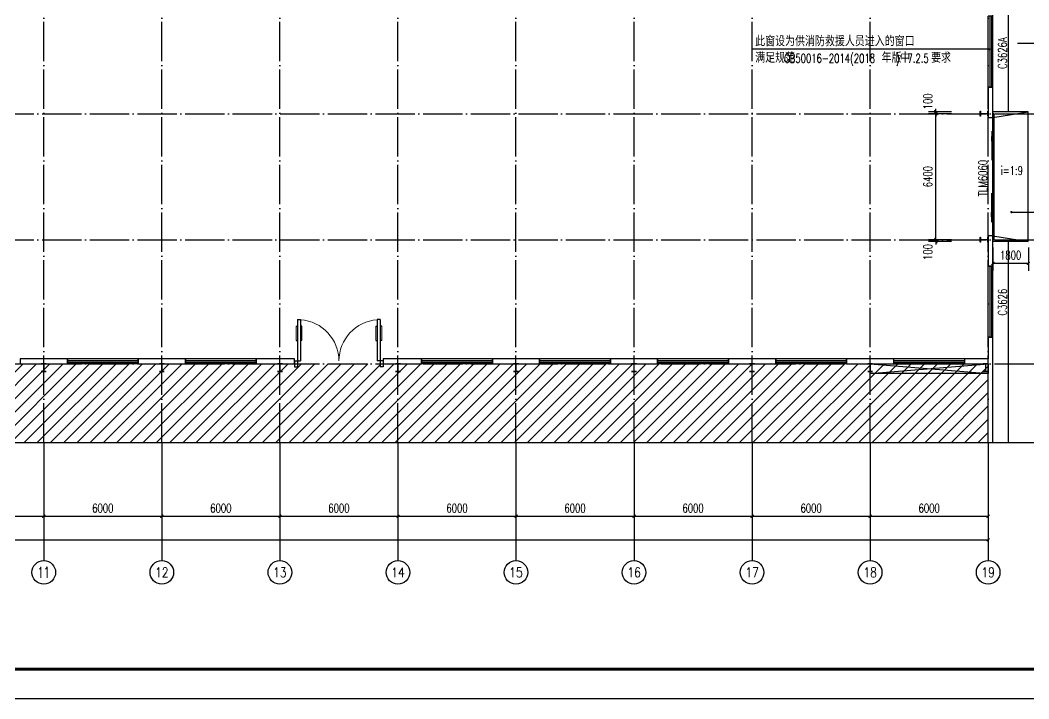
# Model space of a CAD drawing. Extents: x 1900113 to 2270874, y 17288394 to 17931430.
# Drawn here: x 2192724 to 2243989, y 17742352 to 17776825 of the extents above; entities that cross this region are included whole.
import ezdxf
from ezdxf.enums import TextEntityAlignment as Align

# ---------------------------------------------------------------- set-up
doc = ezdxf.new("R2010")
doc.units = 0
doc.header["$LTSCALE"] = 1000
doc.header["$MEASUREMENT"] = 0
doc.linetypes.add('DOTE', pattern=[2.42, 2, -0.2, 0.02, -0.2])
doc.layers.get('Defpoints').update_dxf_attribs({"color": 250})
for name, color, linetype in [('AXIS_TEXT', 7, 'Continuous'), ('AXIS_内部', 151, 'Continuous'), ('AXIS_外部', 171, 'Continuous'), ('COLUMN', 2, 'Continuous'), ('DIM_LEAD', 145, 'Continuous'), ('DIM_SYMB', 165, 'Continuous'), ('DOTE', 1, 'DOTE'), ('GROUND', 150, 'Continuous'), ('PUB_TEXT', 7, 'Continuous'), ('TK', 4, 'Continuous'), ('WALL-PARAPET', 6, 'Continuous'), ('WINDOW', 140, 'Continuous'), ('WINDOW_TEXT', 7, 'Continuous'), ('标高', 83, 'Continuous')]:
    doc.layers.add(name, color=color, linetype=linetype)
doc.styles.add('_TCH_AXIS', font='COMPLEX', dxfattribs={"bigfont": 'GBCBIG'})
doc.styles.add('_TCH_DIM', font='SIMPLEX', dxfattribs={"bigfont": 'GBCBIG'})
doc.styles.add('_TCH_DIM_T3', font='SIMPLEX', dxfattribs={"width": 0.705882, "bigfont": 'GBCBIG'})
doc.styles.add('_TCH_WINDOW', font='SIMPLEX', dxfattribs={"height": 3.5, "bigfont": 'GBCBIG'})
doc.styles.add('COMPLEX', font='COMPLEX')
doc.dimstyles.new('_TCH_ARCH&&150', dxfattribs={"dimtxt": 446.25, "dimasz": 150, "dimexe": 375, "dimexo": 450, "dimgap": 189.375, "dimtad": 1, "dimdec": 0, "dimzin": 0, "dimdsep": 46, "dimtxsty": '_TCH_DIM_T3', "dimblk": 'ARCHTICK', "dimcen": 0.09, "dimclrt": 7, "dimazin": 2, "dimtfac": 1, "dimtdec": 0, "dimtix": 1, "dimtmove": 2, "dimatfit": 3, "dimfxl": 0, "dimtolj": 1, "dimtzin": 0, "dimarcsym": 0})

# ---------------------------------------------------------------- blocks, each defined once
blk = doc.blocks.new('A$C3ACC4A1C')
at = {"layer": 'COLUMN'}
h = blk.add_hatch(color=256, dxfattribs=at)
h.paths.add_polyline_path([(125, 400), (0, 400), (0, 388), (120, 388), (120, 200), (125, 200)])
h.paths.add_polyline_path([(250, 400), (125, 400), (125, 200), (130, 200), (130, 388), (250, 388)])
h.paths.add_polyline_path([(250, 12), (130, 12), (130, 200), (125, 200), (125, 0), (250, 0)])
h.paths.add_polyline_path([(125, 200), (120, 200), (120, 12), (0, 12), (0, 0), (125, 0)])
blk.add_lwpolyline([(0, 0), (0, 12), (120, 12), (120, 388), (0, 388), (0, 400), (250, 400), (250, 388), (130, 388), (130, 12), (250, 12), (250, 0)], close=True, dxfattribs=at)
blk = doc.blocks.new('GeYuanFrame_52371686', base_point=(20.09, 4.53))
at = {"layer": 'TK'}
blk.add_lwpolyline([(20.09, 4.53), (20.09, 598.53), (1071.09, 598.53), (1071.09, 4.53)], close=True, dxfattribs=at)
at = {"layer": 'TK', "const_width": 1}
blk.add_lwpolyline([(45.09, 588.53), (1061.09, 588.53), (1061.09, 14.53), (45.09, 14.53)], close=True, dxfattribs=at)
blk = doc.blocks.new('_ArchTick')
at = {"color": 0, "linetype": 'ByBlock', "const_width": 0.4}
blk.add_lwpolyline([(-0.5, -0.5), (0.5, 0.5)], dxfattribs=at)
blk = doc.blocks.new('*D236')
at = {"layer": 'AXIS_内部', "color": 0, "lineweight": -2}
for p, q in [((2242164, 17765275), (2242164, 17764100)), ((2243964, 17765275), (2243964, 17764100)), ((2242164, 17764475), (2243964, 17764475))]:
    blk.add_line(p, q, dxfattribs=at)
at = {"layer": 'Defpoints', "color": 0}
for p in [(2242164, 17765725), (2243964, 17765725), (2243964, 17764475)]:
    blk.add_point(p, dxfattribs=at)
at = {"layer": 'AXIS_内部', "color": 0, "lineweight": -2, "xscale": 150, "yscale": 150, "zscale": 150, "rotation": 180}
blk.add_blockref('_ArchTick', (2242164, 17764475), dxfattribs=at)
at = {"layer": 'AXIS_内部', "color": 0, "lineweight": -2, "xscale": 150, "yscale": 150, "zscale": 150}
blk.add_blockref('_ArchTick', (2243964, 17764475), dxfattribs=at)
at = {"layer": 'AXIS_内部', "color": 7, "insert": (2243064, 17764888), "char_height": 446.2, "attachment_point": 5, "style": '_TCH_DIM_T3'}
blk.add_mtext('\\A1;1800', dxfattribs=at)
blk = doc.blocks.new('*D238')
at = {"layer": 'AXIS_内部', "color": 0, "lineweight": -2}
for p, q in [((2239264, 17772175), (2239264, 17772325)), ((2240064, 17772175), (2238889, 17772175)), ((2240064, 17772075), (2238889, 17772075)), ((2239264, 17772075), (2239264, 17772175)), ((2239264, 17772075), (2239264, 17771925))]:
    blk.add_line(p, q, dxfattribs=at)
at = {"layer": 'Defpoints', "color": 0}
for p in [(2239264, 17772175), (2240514, 17772175), (2240514, 17772075)]:
    blk.add_point(p, dxfattribs=at)
at = {"layer": 'AXIS_内部', "color": 0, "lineweight": -2, "xscale": 150, "yscale": 150, "zscale": 150}
for p, rotation in [((2239264, 17772175), 270), ((2239264, 17772075), 90)]:
    blk.add_blockref('_ArchTick', p, dxfattribs=dict(at, rotation=rotation))
at = {"layer": 'AXIS_内部', "color": 7, "insert": (2238851, 17772700), "char_height": 446.2, "attachment_point": 5, "rotation": 90, "style": '_TCH_DIM_T3'}
blk.add_mtext('\\A1;100', dxfattribs=at)
blk = doc.blocks.new('*D239')
at = {"layer": 'AXIS_内部', "color": 0, "lineweight": -2}
for p, q in [((2240064, 17772075), (2238889, 17772075)), ((2239264, 17765675), (2239264, 17772075)), ((2240064, 17765675), (2238889, 17765675))]:
    blk.add_line(p, q, dxfattribs=at)
at = {"layer": 'Defpoints', "color": 0}
for p in [(2239264, 17772075), (2240514, 17772075), (2240514, 17765675)]:
    blk.add_point(p, dxfattribs=at)
at = {"layer": 'AXIS_内部', "color": 0, "lineweight": -2, "xscale": 150, "yscale": 150, "zscale": 150}
for p, rotation in [((2239264, 17772075), 90), ((2239264, 17765675), 270)]:
    blk.add_blockref('_ArchTick', p, dxfattribs=dict(at, rotation=rotation))
at = {"layer": 'AXIS_内部', "color": 7, "insert": (2238851, 17768875), "char_height": 446.2, "attachment_point": 5, "rotation": 90, "style": '_TCH_DIM_T3'}
blk.add_mtext('\\A1;6400', dxfattribs=at)
blk = doc.blocks.new('*D240')
at = {"layer": 'AXIS_内部', "color": 0, "lineweight": -2}
for p, q in [((2240064, 17765675), (2238889, 17765675)), ((2240064, 17765575), (2238889, 17765575)), ((2239264, 17765675), (2239264, 17765825)), ((2239264, 17765575), (2239264, 17765675)), ((2239264, 17765575), (2239264, 17765425))]:
    blk.add_line(p, q, dxfattribs=at)
at = {"layer": 'Defpoints', "color": 0}
for p in [(2239264, 17765675), (2240514, 17765675), (2240514, 17765575)]:
    blk.add_point(p, dxfattribs=at)
at = {"layer": 'AXIS_内部', "color": 0, "lineweight": -2, "xscale": 150, "yscale": 150, "zscale": 150}
for p, rotation in [((2239264, 17765675), 270), ((2239264, 17765575), 90)]:
    blk.add_blockref('_ArchTick', p, dxfattribs=dict(at, rotation=rotation))
at = {"layer": 'AXIS_内部', "color": 7, "insert": (2238851, 17765050), "char_height": 446.2, "attachment_point": 5, "rotation": 90, "style": '_TCH_DIM_T3'}
blk.add_mtext('\\A1;100', dxfattribs=at)
blk = doc.blocks.new('*D615')
at = {"layer": 'AXIS_外部', "color": 0, "lineweight": -2}
for p, q in [((2187924, 17754925), (2187924, 17751250)), ((2193924, 17754925), (2193924, 17751250)), ((2187924, 17751625), (2193924, 17751625))]:
    blk.add_line(p, q, dxfattribs=at)
at = {"layer": 'Defpoints', "color": 0}
for p in [(2187924, 17755375), (2193924, 17755375), (2193924, 17751625)]:
    blk.add_point(p, dxfattribs=at)
at = {"layer": 'AXIS_外部', "color": 0, "lineweight": -2, "xscale": 150, "yscale": 150, "zscale": 150, "rotation": 180}
blk.add_blockref('_ArchTick', (2187924, 17751625), dxfattribs=at)
at = {"layer": 'AXIS_外部', "color": 0, "lineweight": -2, "xscale": 150, "yscale": 150, "zscale": 150}
blk.add_blockref('_ArchTick', (2193924, 17751625), dxfattribs=at)
at = {"layer": 'AXIS_外部', "color": 7, "insert": (2190924, 17752038), "char_height": 446.2, "attachment_point": 5, "style": '_TCH_DIM_T3'}
blk.add_mtext('\\A1;6000', dxfattribs=at)
blk = doc.blocks.new('*D616')
at = {"layer": 'AXIS_外部', "color": 0, "lineweight": -2}
for p, q in [((2193924, 17754925), (2193924, 17751250)), ((2199924, 17754925), (2199924, 17751250)), ((2193924, 17751625), (2199924, 17751625))]:
    blk.add_line(p, q, dxfattribs=at)
at = {"layer": 'Defpoints', "color": 0}
for p in [(2193924, 17755375), (2199924, 17755375), (2199924, 17751625)]:
    blk.add_point(p, dxfattribs=at)
at = {"layer": 'AXIS_外部', "color": 0, "lineweight": -2, "xscale": 150, "yscale": 150, "zscale": 150, "rotation": 180}
blk.add_blockref('_ArchTick', (2193924, 17751625), dxfattribs=at)
at = {"layer": 'AXIS_外部', "color": 0, "lineweight": -2, "xscale": 150, "yscale": 150, "zscale": 150}
blk.add_blockref('_ArchTick', (2199924, 17751625), dxfattribs=at)
at = {"layer": 'AXIS_外部', "color": 7, "insert": (2196924, 17752038), "char_height": 446.2, "attachment_point": 5, "style": '_TCH_DIM_T3'}
blk.add_mtext('\\A1;6000', dxfattribs=at)
blk = doc.blocks.new('*D617')
at = {"layer": 'AXIS_外部', "color": 0, "lineweight": -2}
for p, q in [((2199924, 17754925), (2199924, 17751250)), ((2205924, 17754925), (2205924, 17751250)), ((2199924, 17751625), (2205924, 17751625))]:
    blk.add_line(p, q, dxfattribs=at)
at = {"layer": 'Defpoints', "color": 0}
for p in [(2199924, 17755375), (2205924, 17755375), (2205924, 17751625)]:
    blk.add_point(p, dxfattribs=at)
at = {"layer": 'AXIS_外部', "color": 0, "lineweight": -2, "xscale": 150, "yscale": 150, "zscale": 150, "rotation": 180}
blk.add_blockref('_ArchTick', (2199924, 17751625), dxfattribs=at)
at = {"layer": 'AXIS_外部', "color": 0, "lineweight": -2, "xscale": 150, "yscale": 150, "zscale": 150}
blk.add_blockref('_ArchTick', (2205924, 17751625), dxfattribs=at)
at = {"layer": 'AXIS_外部', "color": 7, "insert": (2202924, 17752038), "char_height": 446.2, "attachment_point": 5, "style": '_TCH_DIM_T3'}
blk.add_mtext('\\A1;6000', dxfattribs=at)
blk = doc.blocks.new('*D618')
at = {"layer": 'AXIS_外部', "color": 0, "lineweight": -2}
for p, q in [((2205924, 17754925), (2205924, 17751250)), ((2211924, 17754925), (2211924, 17751250)), ((2205924, 17751625), (2211924, 17751625))]:
    blk.add_line(p, q, dxfattribs=at)
at = {"layer": 'Defpoints', "color": 0}
for p in [(2205924, 17755375), (2211924, 17755375), (2211924, 17751625)]:
    blk.add_point(p, dxfattribs=at)
at = {"layer": 'AXIS_外部', "color": 0, "lineweight": -2, "xscale": 150, "yscale": 150, "zscale": 150, "rotation": 180}
blk.add_blockref('_ArchTick', (2205924, 17751625), dxfattribs=at)
at = {"layer": 'AXIS_外部', "color": 0, "lineweight": -2, "xscale": 150, "yscale": 150, "zscale": 150}
blk.add_blockref('_ArchTick', (2211924, 17751625), dxfattribs=at)
at = {"layer": 'AXIS_外部', "color": 7, "insert": (2208924, 17752038), "char_height": 446.2, "attachment_point": 5, "style": '_TCH_DIM_T3'}
blk.add_mtext('\\A1;6000', dxfattribs=at)
blk = doc.blocks.new('*D619')
at = {"layer": 'AXIS_外部', "color": 0, "lineweight": -2}
for p, q in [((2211924, 17754925), (2211924, 17751250)), ((2217924, 17754925), (2217924, 17751250)), ((2211924, 17751625), (2217924, 17751625))]:
    blk.add_line(p, q, dxfattribs=at)
at = {"layer": 'Defpoints', "color": 0}
for p in [(2211924, 17755375), (2217924, 17755375), (2217924, 17751625)]:
    blk.add_point(p, dxfattribs=at)
at = {"layer": 'AXIS_外部', "color": 0, "lineweight": -2, "xscale": 150, "yscale": 150, "zscale": 150, "rotation": 180}
blk.add_blockref('_ArchTick', (2211924, 17751625), dxfattribs=at)
at = {"layer": 'AXIS_外部', "color": 0, "lineweight": -2, "xscale": 150, "yscale": 150, "zscale": 150}
blk.add_blockref('_ArchTick', (2217924, 17751625), dxfattribs=at)
at = {"layer": 'AXIS_外部', "color": 7, "insert": (2214924, 17752038), "char_height": 446.2, "attachment_point": 5, "style": '_TCH_DIM_T3'}
blk.add_mtext('\\A1;6000', dxfattribs=at)
blk = doc.blocks.new('*D620')
at = {"layer": 'AXIS_外部', "color": 0, "lineweight": -2}
for p, q in [((2217924, 17754925), (2217924, 17751250)), ((2223924, 17754925), (2223924, 17751250)), ((2217924, 17751625), (2223924, 17751625))]:
    blk.add_line(p, q, dxfattribs=at)
at = {"layer": 'Defpoints', "color": 0}
for p in [(2217924, 17755375), (2223924, 17755375), (2223924, 17751625)]:
    blk.add_point(p, dxfattribs=at)
at = {"layer": 'AXIS_外部', "color": 0, "lineweight": -2, "xscale": 150, "yscale": 150, "zscale": 150, "rotation": 180}
blk.add_blockref('_ArchTick', (2217924, 17751625), dxfattribs=at)
at = {"layer": 'AXIS_外部', "color": 0, "lineweight": -2, "xscale": 150, "yscale": 150, "zscale": 150}
blk.add_blockref('_ArchTick', (2223924, 17751625), dxfattribs=at)
at = {"layer": 'AXIS_外部', "color": 7, "insert": (2220924, 17752038), "char_height": 446.2, "attachment_point": 5, "style": '_TCH_DIM_T3'}
blk.add_mtext('\\A1;6000', dxfattribs=at)
blk = doc.blocks.new('*D621')
at = {"layer": 'AXIS_外部', "color": 0, "lineweight": -2}
for p, q in [((2223924, 17754925), (2223924, 17751250)), ((2229924, 17754925), (2229924, 17751250)), ((2223924, 17751625), (2229924, 17751625))]:
    blk.add_line(p, q, dxfattribs=at)
at = {"layer": 'Defpoints', "color": 0}
for p in [(2223924, 17755375), (2229924, 17755375), (2229924, 17751625)]:
    blk.add_point(p, dxfattribs=at)
at = {"layer": 'AXIS_外部', "color": 0, "lineweight": -2, "xscale": 150, "yscale": 150, "zscale": 150, "rotation": 180}
blk.add_blockref('_ArchTick', (2223924, 17751625), dxfattribs=at)
at = {"layer": 'AXIS_外部', "color": 0, "lineweight": -2, "xscale": 150, "yscale": 150, "zscale": 150}
blk.add_blockref('_ArchTick', (2229924, 17751625), dxfattribs=at)
at = {"layer": 'AXIS_外部', "color": 7, "insert": (2226924, 17752038), "char_height": 446.2, "attachment_point": 5, "style": '_TCH_DIM_T3'}
blk.add_mtext('\\A1;6000', dxfattribs=at)
blk = doc.blocks.new('*D622')
at = {"layer": 'AXIS_外部', "color": 0, "lineweight": -2}
for p, q in [((2229924, 17754925), (2229924, 17751250)), ((2235924, 17754925), (2235924, 17751250)), ((2229924, 17751625), (2235924, 17751625))]:
    blk.add_line(p, q, dxfattribs=at)
at = {"layer": 'Defpoints', "color": 0}
for p in [(2229924, 17755375), (2235924, 17755375), (2235924, 17751625)]:
    blk.add_point(p, dxfattribs=at)
at = {"layer": 'AXIS_外部', "color": 0, "lineweight": -2, "xscale": 150, "yscale": 150, "zscale": 150, "rotation": 180}
blk.add_blockref('_ArchTick', (2229924, 17751625), dxfattribs=at)
at = {"layer": 'AXIS_外部', "color": 0, "lineweight": -2, "xscale": 150, "yscale": 150, "zscale": 150}
blk.add_blockref('_ArchTick', (2235924, 17751625), dxfattribs=at)
at = {"layer": 'AXIS_外部', "color": 7, "insert": (2232924, 17752038), "char_height": 446.2, "attachment_point": 5, "style": '_TCH_DIM_T3'}
blk.add_mtext('\\A1;6000', dxfattribs=at)
blk = doc.blocks.new('*D623')
at = {"layer": 'AXIS_外部', "color": 0, "lineweight": -2}
for p, q in [((2235924, 17754925), (2235924, 17751250)), ((2241924, 17754925), (2241924, 17751250)), ((2235924, 17751625), (2241924, 17751625))]:
    blk.add_line(p, q, dxfattribs=at)
at = {"layer": 'Defpoints', "color": 0}
for p in [(2235924, 17755375), (2241924, 17755375), (2241924, 17751625)]:
    blk.add_point(p, dxfattribs=at)
at = {"layer": 'AXIS_外部', "color": 0, "lineweight": -2, "xscale": 150, "yscale": 150, "zscale": 150, "rotation": 180}
blk.add_blockref('_ArchTick', (2235924, 17751625), dxfattribs=at)
at = {"layer": 'AXIS_外部', "color": 0, "lineweight": -2, "xscale": 150, "yscale": 150, "zscale": 150}
blk.add_blockref('_ArchTick', (2241924, 17751625), dxfattribs=at)
at = {"layer": 'AXIS_外部', "color": 7, "insert": (2238924, 17752038), "char_height": 446.2, "attachment_point": 5, "style": '_TCH_DIM_T3'}
blk.add_mtext('\\A1;6000', dxfattribs=at)
blk = doc.blocks.new('*D624')
at = {"layer": 'AXIS_外部', "color": 0, "lineweight": -2}
for p, q in [((2133924, 17754925), (2133924, 17750050)), ((2241924, 17754925), (2241924, 17750050)), ((2133924, 17750425), (2241924, 17750425))]:
    blk.add_line(p, q, dxfattribs=at)
at = {"layer": 'Defpoints', "color": 0}
for p in [(2133924, 17755375), (2241924, 17755375), (2241924, 17750425)]:
    blk.add_point(p, dxfattribs=at)
at = {"layer": 'AXIS_外部', "color": 0, "lineweight": -2, "xscale": 150, "yscale": 150, "zscale": 150, "rotation": 180}
blk.add_blockref('_ArchTick', (2133924, 17750425), dxfattribs=at)
at = {"layer": 'AXIS_外部', "color": 0, "lineweight": -2, "xscale": 150, "yscale": 150, "zscale": 150}
blk.add_blockref('_ArchTick', (2241924, 17750425), dxfattribs=at)
at = {"layer": 'AXIS_外部', "color": 7, "insert": (2187924, 17750838), "char_height": 446.2, "attachment_point": 5, "style": '_TCH_DIM_T3'}
blk.add_mtext('\\A1;108000', dxfattribs=at)
blk = doc.blocks.new('$DorLib2D$00000011')
for p, q in [((-0.467, 0.471), (-0.467, -0.062)), ((-0.467, 0.471), (-0.433, 0.471)), ((-0.433, 0.471), (-0.433, 0.004)), ((0.433, 0.471), (0.433, 0.004)), ((0.467, 0.471), (0.433, 0.471)), ((0.467, 0.471), (0.467, -0.062)), ((-0.483, 0.396), (-0.467, 0.396)), ((-0.417, 0.396), (-0.433, 0.396)), ((0.417, 0.396), (0.433, 0.396)), ((0.483, 0.396), (0.467, 0.396)), ((-0.483, 0.235), (-0.467, 0.235)), ((-0.417, 0.235), (-0.433, 0.235)), ((0.417, 0.235), (0.433, 0.235)), ((0.483, 0.235), (0.467, 0.235)), ((-0.5, 0.004), (-0.433, 0.004)), ((-0.5, 0.004), (-0.5, -0.062)), ((0.5, 0.004), (0.433, 0.004)), ((0.5, 0.004), (0.5, -0.062)), ((-0.5, -0.062), (-0.467, -0.062)), ((0.5, -0.062), (0.467, -0.062))]:
    blk.add_line(p, q)
at = {"lineweight": 13}
for p, q in [((-0.483, 0.396), (-0.483, 0.235)), ((-0.417, 0.396), (-0.417, 0.235)), ((0.417, 0.396), (0.417, 0.235)), ((0.483, 0.396), (0.483, 0.235))]:
    blk.add_line(p, q, dxfattribs=at)
for centre, start, end in [((-0.467, 0.004), 0, 85.904), ((0.467, 0.004), 94.096, 180)]:
    blk.add_arc(centre, 0.467, start, end, dxfattribs=at)
blk = doc.blocks.new('$WINLIB2D$00000001')
for p, q in [((-0.5, 0.5), (0.5, 0.5)), ((-0.5, 0.5), (-0.5, -0.5)), ((0.5, -0.5), (0.5, 0.5)), ((0.5, 0.167), (-0.5, 0.167)), ((0.5, -0.167), (-0.5, -0.167)), ((-0.5, -0.5), (0.5, -0.5))]:
    blk.add_line(p, q)
blk = doc.blocks.new('_AXISO')
blk.add_circle((0, 0), 0.5)
at = {"layer": 'AXIS_TEXT', "style": 'COMPLEX', "width": 1.041667}
blk.add_attdef('A', text='', height=0.56, dxfattribs=at).set_placement((-0.25, -0.28), (0.25, -0.28), align=Align.FIT)
blk = doc.blocks.new('$DorLib2D$00000130')
at = {"color": 0, "linetype": 'Continuous'}
for p, q in [((-0.5333, 0.6601), (-0.5333, 0.5127)), ((0, 0.6601), (-0.5333, 0.6601)), ((0, 0.5127), (0, 0.6601)), ((0.5333, 0.6601), (0, 0.6601)), ((0.5333, 0.6601), (0.5333, 0.5127)), ((0, 0.5127), (-0.5333, 0.5127)), ((0.5333, 0.5127), (0, 0.5127)), ((-0.3853, 0.2694), (-0.1396, 0.2694)), ((-0.3853, 0.2694), (-0.2999, 0.2144)), ((-0.2999, 0.2144), (-0.2999, 0.2694)), ((0.3853, 0.2694), (0.1396, 0.2694)), ((0.2999, 0.2144), (0.2999, 0.2694)), ((0.3853, 0.2694), (0.2999, 0.2144))]:
    blk.add_line(p, q, dxfattribs=at)

msp = doc.modelspace()

# ---------------------------------------------------------------- hatches: boundary and pattern name
h = msp.add_hatch()
h.set_pattern_fill('ANSI31', color=250, scale=300, style=0)
h.set_pattern_definition([(45, (53131.6, -1127427.83), (-336.759605, 336.759605), [])])
h.paths.add_polyline_path([(2241923.5, 17759375.4), (2133923.5, 17759375.4), (2133923.5, 17755375.4), (2187810, 17755375.4), (2187886.5, 17755585.4), (2187960.5, 17755165.4), (2188035, 17755375.4), (2241923.5, 17755375.4)])
h.paths.add_polyline_path([(2186716.3, 17756953.4), (2187472.4, 17756953.4), (2187472.4, 17758200.8), (2186716.3, 17758200.8)], flags=24)
h.paths.add_polyline_path([(2185343, 17756929.6), (2187144.5, 17756929.6), (2187144.5, 17758251.1), (2185343, 17758251.1)], flags=24)
h.paths.add_polyline_path([(2184334.6, 17756953.4), (2185771.2, 17756953.4), (2185771.2, 17758200.8), (2184334.6, 17758200.8)], flags=24)
h.paths.add_polyline_path([(2182956.5, 17756913.5), (2184767.5, 17756913.5), (2184767.5, 17758263.5), (2182956.5, 17758263.5)], flags=24)

# ---------------------------------------------------------------- linework, layer by layer
at = {"color": 250}
for p, q in [((2235923.5, 17758875.4), (2241923.5, 17759375.4)), ((2235923.5, 17759375.4), (2241923.5, 17758875.4))]:
    msp.add_line(p, q, dxfattribs=at)
msp.add_lwpolyline([(2235923.5, 17759375.4), (2241923.5, 17759375.4), (2241923.5, 17758875.4), (2235923.5, 17758875.4)], close=True, dxfattribs=at)
at = {"layer": 'AXIS_外部'}
for p, q in [((2193923.5, 17755375.4), (2193923.5, 17749375.4)), ((2199923.5, 17755375.4), (2199923.5, 17749375.4)), ((2205923.5, 17755375.4), (2205923.5, 17749375.4)), ((2211923.5, 17755375.4), (2211923.5, 17749375.4)), ((2217923.5, 17755375.4), (2217923.5, 17749375.4)), ((2223923.5, 17755375.4), (2223923.5, 17749375.4)), ((2229923.5, 17755375.4), (2229923.5, 17749375.4)), ((2235923.5, 17755375.4), (2235923.5, 17749375.4)), ((2241923.5, 17755375.4), (2241923.5, 17749375.4))]:
    msp.add_line(p, q, dxfattribs=at)
at = {"layer": 'DIM_LEAD'}
for p, q in [((2238730, 17775345.4), (2229923.5, 17775345.4)), ((2242003.5, 17775345.4), (2238730, 17775345.4)), ((2243105.2, 17767075.4), (2255321.9, 17767075.4))]:
    msp.add_line(p, q, dxfattribs=at)
at = {"layer": 'DIM_LEAD', "const_width": 60}
for points in [[(2242033.5, 17775345.4, 1), (2241973.5, 17775345.4, 1)], [(2243075.2, 17767075.4, 1), (2243135.2, 17767075.4, 1)]]:
    msp.add_lwpolyline(points, format="xyb", close=True, dxfattribs=at)
at = {"layer": 'DIM_SYMB'}
msp.add_lwpolyline([(2242410.4, 17768806.1, 0, 0, 0), (2243423.2, 17768806.1, 120, 0, 0), (2243873.2, 17768806.1, 0, 0, 0)], format="xyseb", dxfattribs=at)
at = {"layer": 'DIM_SYMB', "color": 150}
msp.add_lwpolyline([(2130923.5, 17755375.4), (2187810, 17755375.4), (2187886.5, 17755585.4), (2187960.5, 17755165.4), (2188035, 17755375.4), (2244923.5, 17755375.4)], dxfattribs=at)
at = {"layer": 'DOTE'}
for p, q in [((2193923.5, 17755375.4), (2193923.5, 17819375.4)), ((2199923.5, 17755375.4), (2199923.5, 17819375.4)), ((2205923.5, 17755375.4), (2205923.5, 17819375.4)), ((2211923.5, 17755375.4), (2211923.5, 17819375.4)), ((2217923.5, 17755375.4), (2217923.5, 17819375.4)), ((2223923.5, 17755375.4), (2223923.5, 17819375.4)), ((2229923.5, 17755375.4), (2229923.5, 17819375.4)), ((2235923.5, 17755375.4), (2235923.5, 17819375.4)), ((2241923.5, 17755375.4), (2241923.5, 17819375.4)), ((2130923.5, 17772075.4), (2244923.5, 17772075.4)), ((2130923.5, 17765675.4), (2244923.5, 17765675.4)), ((2130923.5, 17759375.4), (2244923.5, 17759375.4))]:
    msp.add_line(p, q, dxfattribs=at)
at = {"layer": 'GROUND'}
for p, q in [((2242163.5, 17772175.4), (2242163.5, 17784575.4)), ((2242963.5, 17772175.4), (2242963.5, 17784575.4)), ((2243963.5, 17772175.4), (2242163.5, 17772175.4)), ((2242163.5, 17765575.4), (2242163.5, 17772175.4)), ((2242163.5, 17771875.4), (2243963.5, 17772175.4)), ((2243963.5, 17765575.4), (2243963.5, 17772175.4)), ((2242163.5, 17765875.4), (2243963.5, 17765575.4)), ((2242163.5, 17755375.4), (2242163.5, 17765575.4)), ((2243963.5, 17765575.4), (2242163.5, 17765575.4)), ((2242963.5, 17755375.4), (2242963.5, 17765575.4)), ((2133683.5, 17755375.4), (2242163.5, 17755375.4))]:
    msp.add_line(p, q, dxfattribs=at)
at = {"layer": 'WALL-PARAPET'}
for p, q in [((2242163.5, 17773425.4), (2241923.5, 17773425.4)), ((2241923.5, 17773425.4), (2241923.5, 17771875.4)), ((2242163.5, 17771875.4), (2242163.5, 17773425.4)), ((2241923.5, 17771875.4), (2242163.5, 17771875.4)), ((2242163.5, 17765875.4), (2241923.5, 17765875.4)), ((2241923.5, 17765875.4), (2241923.5, 17764325.4)), ((2242163.5, 17764325.4), (2242163.5, 17765875.4)), ((2241923.5, 17764325.4), (2242163.5, 17764325.4)), ((2242163.5, 17760725.4), (2241923.5, 17760725.4)), ((2241923.5, 17760725.4), (2241923.5, 17759615.4)), ((2242163.5, 17759495.4), (2242163.5, 17760725.4)), ((2195123.5, 17759615.4), (2192723.5, 17759615.4)), ((2192723.5, 17759615.4), (2192723.5, 17759375.4)), ((2195123.5, 17759375.4), (2195123.5, 17759615.4)), ((2201123.5, 17759615.4), (2198723.5, 17759615.4)), ((2198723.5, 17759615.4), (2198723.5, 17759375.4)), ((2201123.5, 17759375.4), (2201123.5, 17759615.4)), ((2206673.5, 17759615.4), (2204723.5, 17759615.4)), ((2204723.5, 17759615.4), (2204723.5, 17759375.4)), ((2206673.5, 17759375.4), (2206673.5, 17759615.4)), ((2213123.5, 17759615.4), (2211173.5, 17759615.4)), ((2211173.5, 17759615.4), (2211173.5, 17759375.4)), ((2213123.5, 17759375.4), (2213123.5, 17759615.4)), ((2219123.5, 17759615.4), (2216723.5, 17759615.4)), ((2216723.5, 17759615.4), (2216723.5, 17759375.4)), ((2219123.5, 17759375.4), (2219123.5, 17759615.4)), ((2225123.5, 17759615.4), (2222723.5, 17759615.4)), ((2222723.5, 17759615.4), (2222723.5, 17759375.4)), ((2225123.5, 17759375.4), (2225123.5, 17759615.4)), ((2231123.5, 17759615.4), (2228723.5, 17759615.4)), ((2228723.5, 17759615.4), (2228723.5, 17759375.4)), ((2231123.5, 17759375.4), (2231123.5, 17759615.4)), ((2237123.5, 17759615.4), (2234723.5, 17759615.4)), ((2234723.5, 17759615.4), (2234723.5, 17759375.4)), ((2237123.5, 17759375.4), (2237123.5, 17759615.4)), ((2241923.5, 17759615.4), (2240723.5, 17759615.4)), ((2240723.5, 17759615.4), (2240723.5, 17759375.4)), ((2242163.5, 17755375.4), (2242163.5, 17759495.4)), ((2192723.5, 17759375.4), (2195123.5, 17759375.4)), ((2198723.5, 17759375.4), (2201123.5, 17759375.4)), ((2204723.5, 17759375.4), (2206673.5, 17759375.4)), ((2211173.5, 17759375.4), (2213123.5, 17759375.4)), ((2216723.5, 17759375.4), (2219123.5, 17759375.4)), ((2222723.5, 17759375.4), (2225123.5, 17759375.4)), ((2228723.5, 17759375.4), (2231123.5, 17759375.4)), ((2234723.5, 17759375.4), (2237123.5, 17759375.4)), ((2240723.5, 17759375.4), (2241923.5, 17759375.4)), ((2241923.5, 17755375.4), (2241923.5, 17759375.4)), ((2241923.5, 17755375.4), (2242163.5, 17755375.4))]:
    msp.add_line(p, q, dxfattribs=at)
at = {"layer": '标高'}
msp.add_line((2243414.4, 17775651.5), (2244914.4, 17775651.5), dxfattribs=at)

# ---------------------------------------------------------------- block references
at = {"xscale": 150, "yscale": 150, "zscale": 150}
msp.add_blockref('GeYuanFrame_52371686', (2113223.5, 17742352.4), dxfattribs=at)
at = {"layer": 'AXIS_外部'}
ref = msp.add_blockref('_AXISO', (2193923.5, 17748775.4), dxfattribs=dict(at, xscale=1200, yscale=1200, zscale=1200))
ref.add_attrib('A', '11', dxfattribs={"layer": 'AXIS_TEXT', "height": 553.14, "style": '_TCH_AXIS'}).set_placement((2193607.4, 17748498.8), (2194239.6, 17748498.8), align=Align.FIT)
ref = msp.add_blockref('_AXISO', (2199923.5, 17748775.4), dxfattribs=dict(at, xscale=1200, yscale=1200, zscale=1200))
ref.add_attrib('A', '12', dxfattribs={"layer": 'AXIS_TEXT', "height": 492.67, "style": '_TCH_AXIS'}).set_placement((2199583.3, 17748529.1), (2200263.7, 17748529.1), align=Align.FIT)
ref = msp.add_blockref('_AXISO', (2205923.5, 17748775.4), dxfattribs=dict(at, xscale=1200, yscale=1200, zscale=1200))
ref.add_attrib('A', '13', dxfattribs={"layer": 'AXIS_TEXT', "height": 492.67, "style": '_TCH_AXIS'}).set_placement((2205583.3, 17748529.1), (2206263.7, 17748529.1), align=Align.FIT)
ref = msp.add_blockref('_AXISO', (2211923.5, 17748775.4), dxfattribs=dict(at, xscale=1200, yscale=1200, zscale=1200))
ref.add_attrib('A', '14', dxfattribs={"layer": 'AXIS_TEXT', "height": 471.11, "style": '_TCH_AXIS'}).set_placement((2211575.8, 17748539.8), (2212271.2, 17748539.8), align=Align.FIT)
ref = msp.add_blockref('_AXISO', (2217923.5, 17748775.4), dxfattribs=dict(at, xscale=1200, yscale=1200, zscale=1200))
ref.add_attrib('A', '15', dxfattribs={"layer": 'AXIS_TEXT', "height": 492.67, "style": '_TCH_AXIS'}).set_placement((2217583.3, 17748529.1), (2218263.7, 17748529.1), align=Align.FIT)
ref = msp.add_blockref('_AXISO', (2223923.5, 17748775.4), dxfattribs=dict(at, xscale=1200, yscale=1200, zscale=1200))
ref.add_attrib('A', '16', dxfattribs={"layer": 'AXIS_TEXT', "height": 492.67, "style": '_TCH_AXIS'}).set_placement((2223583.3, 17748529.1), (2224263.7, 17748529.1), align=Align.FIT)
ref = msp.add_blockref('_AXISO', (2229923.5, 17748775.4), dxfattribs=dict(at, xscale=1200, yscale=1200, zscale=1200))
ref.add_attrib('A', '17', dxfattribs={"layer": 'AXIS_TEXT', "height": 492.67, "style": '_TCH_AXIS'}).set_placement((2229583.3, 17748529.1), (2230263.7, 17748529.1), align=Align.FIT)
ref = msp.add_blockref('_AXISO', (2235923.5, 17748775.4), dxfattribs=dict(at, xscale=1200, yscale=1200, zscale=1200))
ref.add_attrib('A', '18', dxfattribs={"layer": 'AXIS_TEXT', "height": 492.67, "style": '_TCH_AXIS'}).set_placement((2235583.3, 17748529.1), (2236263.7, 17748529.1), align=Align.FIT)
ref = msp.add_blockref('_AXISO', (2241923.5, 17748775.4), dxfattribs=dict(at, xscale=1200, yscale=1200, zscale=1200))
ref.add_attrib('A', '19', dxfattribs={"layer": 'AXIS_TEXT', "height": 492.67, "style": '_TCH_AXIS'}).set_placement((2241583.3, 17748529.1), (2242263.7, 17748529.1), align=Align.FIT)
at = {"layer": 'COLUMN', "rotation": 90.00000000000001}
for p in [(2241923.5, 17771950.4), (2241923.5, 17765550.4)]:
    msp.add_blockref('A$C3ACC4A1C', p, dxfattribs=at)
at = {"layer": 'COLUMN', "xscale": -1}
for p in [(2194048.5, 17758975.4), (2200048.5, 17758975.4), (2206048.5, 17758975.4), (2212048.5, 17758975.4), (2218048.5, 17758975.4), (2224048.5, 17758975.4), (2230048.5, 17758975.4), (2236048.5, 17758975.4), (2241923.5, 17758975.4)]:
    msp.add_blockref('A$C3ACC4A1C', p, dxfattribs=at)
at = {"layer": 'WINDOW'}
ref = msp.add_blockref('$WINLIB2D$00000001', (2242043.5, 17775225.4), dxfattribs=dict(at, xscale=3600.000000003725, yscale=240, zscale=3600.000000003725, rotation=90))
ref.add_attrib('A', 'C3626A', (2242869.1, 17774347.9), dxfattribs={"layer": 'WINDOW_TEXT', "height": 446.25, "rotation": 90, "style": '_TCH_WINDOW', "width": 0.705882})
ref = msp.add_blockref('$DorLib2D$00000130', (2242043.5, 17768875.4), dxfattribs=dict(at, xscale=6000, yscale=-240, zscale=6000, rotation=90))
ref.add_attrib('A', 'TLM6060', (2241876.7, 17767877.9), dxfattribs={"layer": 'WINDOW_TEXT', "height": 446.25, "rotation": 90, "style": '_TCH_WINDOW', "width": 0.705882})
ref = msp.add_blockref('$WINLIB2D$00000001', (2242043.5, 17762525.4), dxfattribs=dict(at, xscale=3600.000000003725, yscale=240, zscale=3600.000000003725, rotation=90))
ref.add_attrib('A', 'C3626', (2242869.1, 17761820.4), dxfattribs={"layer": 'WINDOW_TEXT', "height": 446.25, "rotation": 90, "style": '_TCH_WINDOW', "width": 0.705882})
at = {"layer": 'WINDOW', "rotation": 180}
for name, p, xscale, yscale, zscale in [('$DorLib2D$00000011', (2208923.5, 17759495.4), 4500.000027132919, -4500.000027132919, 4500.000027132919), ('$WINLIB2D$00000001', (2196923.5, 17759495.4), 3600.000000003725, 240, 3600.000000003725), ('$WINLIB2D$00000001', (2202923.5, 17759495.4), 3600.000000003725, 240, 3600.000000003725), ('$WINLIB2D$00000001', (2214923.5, 17759495.4), 3600.000000003725, 240, 3600.000000003725), ('$WINLIB2D$00000001', (2220923.5, 17759495.4), 3600.000000003725, 240, 3600.000000003725), ('$WINLIB2D$00000001', (2226923.5, 17759495.4), 3600.000000003725, 240, 3600.000000003725), ('$WINLIB2D$00000001', (2232923.5, 17759495.4), 3600.000000003725, 240, 3600.000000003725), ('$WINLIB2D$00000001', (2238923.5, 17759495.4), 3600.000000003725, -240, 3600.000000003725)]:
    msp.add_blockref(name, p, dxfattribs=dict(at, xscale=xscale, yscale=yscale, zscale=zscale))

# ---------------------------------------------------------------- texts
at = {"layer": 'PUB_TEXT', "style": '_TCH_DIM'}
for s, height, p in [('此窗设为供消防救援人员进入的窗口', 506.383, (2230081, 17775502.9)), ('满足规范', 506.38, (2230081, 17774662.9)), ('年版', 506.38, (2236505.5, 17774662.9)), ('中', 506.4, (2237452.7, 17774662.9)), ('要求', 506.38, (2239021.3, 17774662.9))]:
    msp.add_text(s, height=height, dxfattribs=at).set_placement(p)
at = {"layer": 'PUB_TEXT', "style": '_TCH_DIM', "width": 0.705882}
for s, height, p in [('GB50016-2014(2018', 446.25, (2231555.5, 17774662.9)), (')', 446.2, (2237242.7, 17774662.9)), ('7.2.5', 446.25, (2237821.3, 17774662.9)), ('i=1:9', 446.25, (2242556.8, 17768963.6))]:
    msp.add_text(s, height=height, dxfattribs=at).set_placement(p)

# ---------------------------------------------------------------- dimensions: what is measured, and where the dimension line sits
at = {"layer": 'AXIS_内部'}
for base, p1, p2, picture, middle in [((2239263.5, 17772175.4), (2240513.5, 17772075.4), (2240513.5, 17772175.4), '*D238', (2238851, 17772700.4)), ((2239263.5, 17765675.4), (2240513.5, 17765575.4), (2240513.5, 17765675.4), '*D240', (2238851, 17765050.4))]:
    dim = msp.add_linear_dim(base=base, p1=p1, p2=p2, angle=90, dimstyle='_TCH_ARCH&&150', dxfattribs=at)
    dim.commit()
    dim.dimension.update_dxf_attribs({"geometry": picture, "text_midpoint": middle, "dimtype": 129})
for p1, p2, distance, picture, middle in [((2240513.5, 17765675.4), (2240513.5, 17772075.4), 1250, '*D239', (2238851, 17768875.4)), ((2242163.5, 17765725.4), (2243963.5, 17765725.4), -1250, '*D236', (2243063.5, 17764887.9))]:
    dim = msp.add_aligned_dim(p1=p1, p2=p2, distance=distance, dimstyle='_TCH_ARCH&&150', dxfattribs=at)
    dim.commit()
    dim.dimension.update_dxf_attribs({"geometry": picture, "text_midpoint": middle})
at = {"layer": 'AXIS_外部'}
for p1, p2, distance, picture, middle in [((2133923.5, 17755375.4), (2241923.5, 17755375.4), -4950, '*D624', (2187923.5, 17750837.9)), ((2187923.5, 17755375.4), (2193923.5, 17755375.4), -3750, '*D615', (2190923.5, 17752037.9)), ((2193923.5, 17755375.4), (2199923.5, 17755375.4), -3750, '*D616', (2196923.5, 17752037.9)), ((2199923.5, 17755375.4), (2205923.5, 17755375.4), -3750, '*D617', (2202923.5, 17752037.9)), ((2205923.5, 17755375.4), (2211923.5, 17755375.4), -3750, '*D618', (2208923.5, 17752037.9)), ((2211923.5, 17755375.4), (2217923.5, 17755375.4), -3750, '*D619', (2214923.5, 17752037.9)), ((2217923.5, 17755375.4), (2223923.5, 17755375.4), -3750, '*D620', (2220923.5, 17752037.9)), ((2223923.5, 17755375.4), (2229923.5, 17755375.4), -3750, '*D621', (2226923.5, 17752037.9)), ((2229923.5, 17755375.4), (2235923.5, 17755375.4), -3750, '*D622', (2232923.5, 17752037.9)), ((2235923.5, 17755375.4), (2241923.5, 17755375.4), -3750, '*D623', (2238923.5, 17752037.9))]:
    dim = msp.add_aligned_dim(p1=p1, p2=p2, distance=distance, dimstyle='_TCH_ARCH&&150', dxfattribs=at)
    dim.commit()
    dim.dimension.update_dxf_attribs({"geometry": picture, "text_midpoint": middle})

doc.saveas('drawing.dxf')
